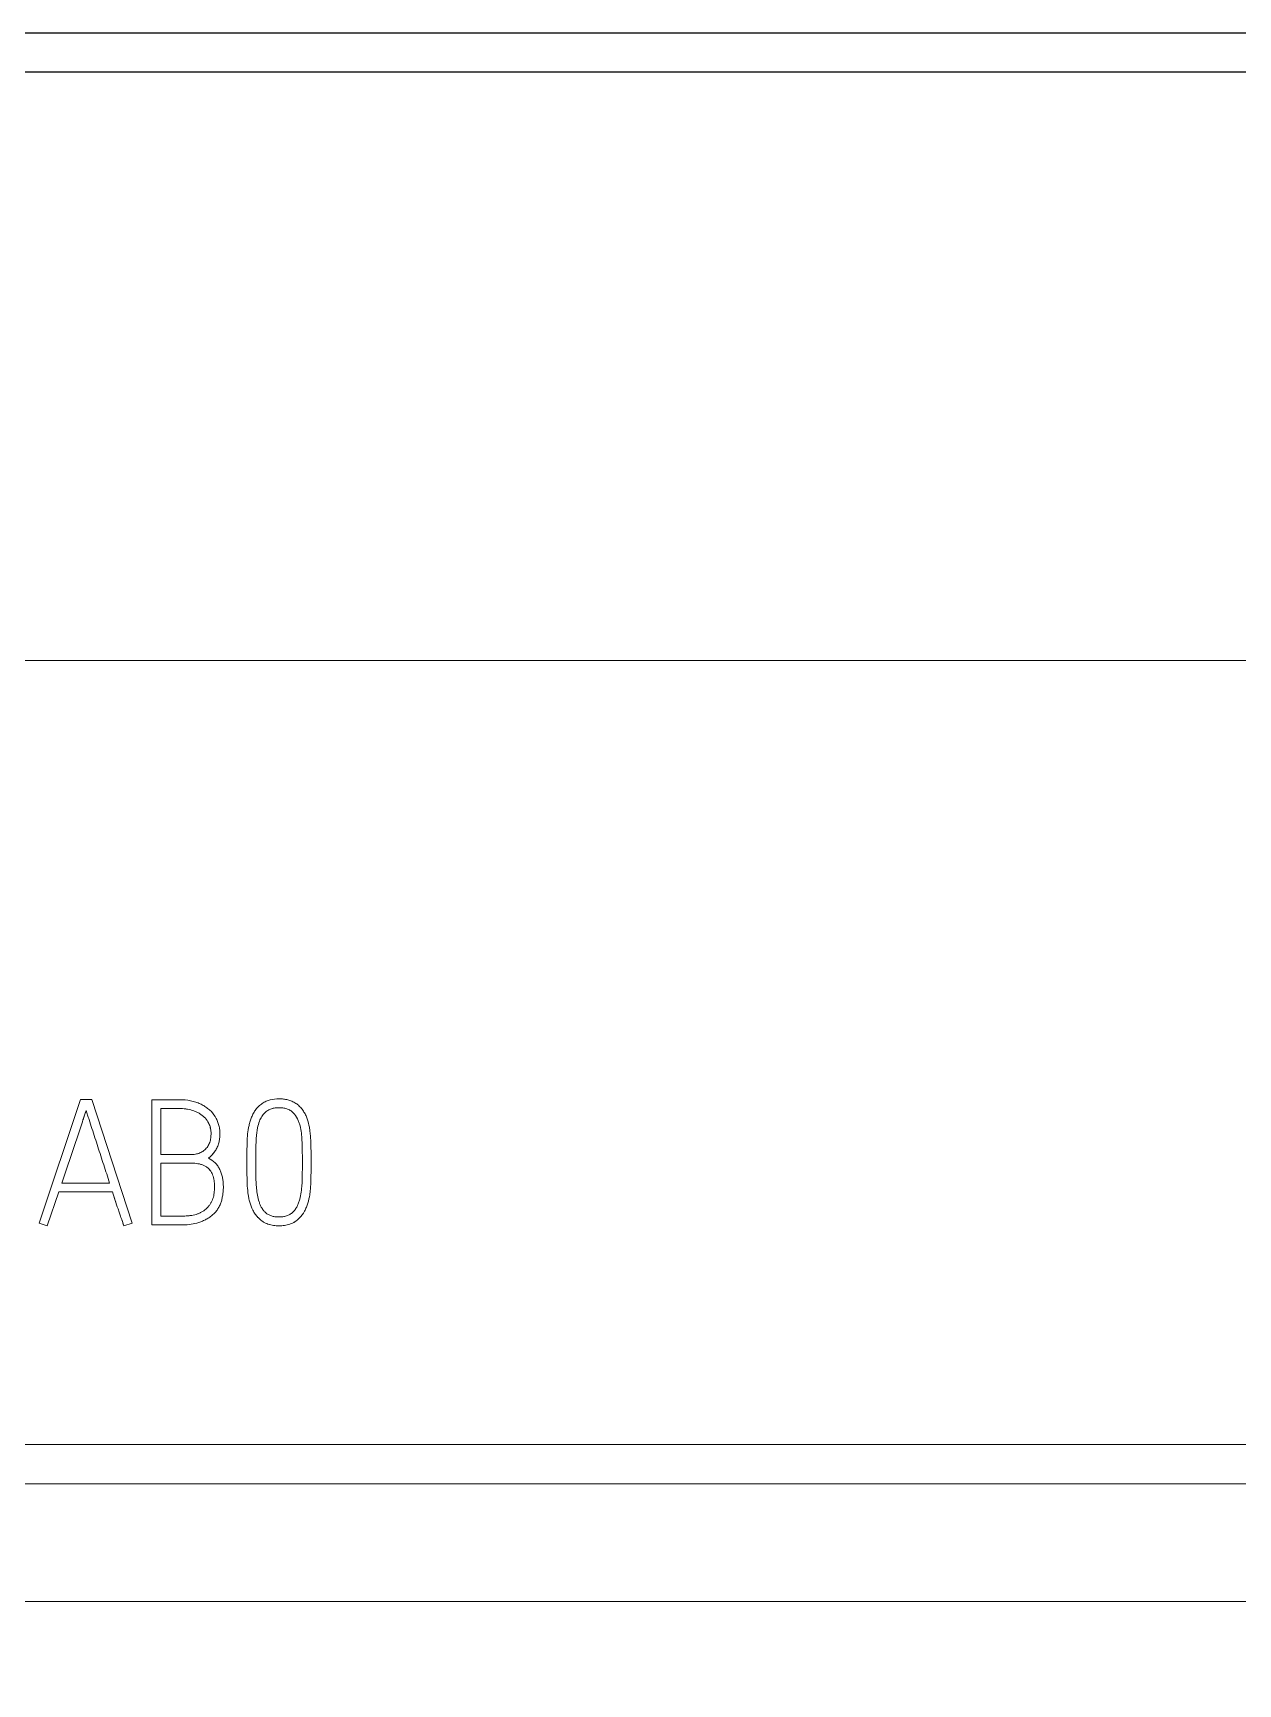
# Model space of a CAD drawing. Header units: millimetres. Extents: x 1359 to 3577, y 1336 to 3557.
# Drawn here: x 2587.11 to 2602.48, y 3317.03 to 3338.08 of the extents above; entities that cross this region are included whole.
import ezdxf

# ---------------------------------------------------------------- set-up
doc = ezdxf.new("R2010")
doc.units = ezdxf.units.MM
doc.set_wipeout_variables(frame=1)
doc.layers.add('000-PI-Oprema', color=30, linetype='Continuous', lineweight=5)

msp = doc.modelspace()

# ---------------------------------------------------------------- linework, layer by layer
for p, q in [((2706.571, 3338.083), (2546.571, 3338.083)), ((2706.571, 3337.583), (2546.571, 3337.583)), ((2706.571, 3326.083), (2546.571, 3326.083)), ((2706.571, 3326.022), (2546.571, 3326.022)), ((2706.571, 3320.858), (2546.571, 3320.858))]:
    msp.add_line(p, q)

# ---------------------------------------------------------------- next in the draw order: wipeouts: each hides what was drawn before it
msp.add_wipeout([(2556.571, 3330.083), (2626.371, 3330.083), (2626.371, 3183.083), (2556.571, 3183.083)])

# ---------------------------------------------------------------- next in the draw order: linework, layer by layer
at = {"layer": '000-PI-Oprema', "color": 0, "linetype": 'ByBlock', "lineweight": 0}
for p, q in [((2621.265, 3330.083), (2561.677, 3330.083)), ((2621.265, 3330.083), (2561.677, 3330.083)), ((2587.713, 3324.485), (2587.183, 3322.907)), ((2587.713, 3324.485), (2587.183, 3322.907)), ((2587.856, 3324.485), (2587.713, 3324.485)), ((2587.856, 3324.485), (2587.713, 3324.485)), ((2588.373, 3322.907), (2587.856, 3324.485)), ((2588.373, 3322.907), (2587.856, 3324.485)), ((2588.623, 3324.481), (2588.623, 3322.883)), ((2588.623, 3324.481), (2588.623, 3322.883)), ((2588.736, 3323.782), (2588.736, 3324.368)), ((2588.736, 3323.782), (2588.736, 3324.368)), ((2588.736, 3322.994), (2588.736, 3323.671)), ((2588.736, 3322.994), (2588.736, 3323.671)), ((2590.654, 3323.669), (2590.654, 3323.669)), ((2590.654, 3323.669), (2590.654, 3323.669)), ((2587.289, 3322.872), (2587.436, 3323.304)), ((2587.289, 3322.872), (2587.436, 3323.304)), ((2587.436, 3323.304), (2588.122, 3323.304)), ((2587.436, 3323.304), (2588.122, 3323.304)), ((2588.084, 3323.418), (2587.474, 3323.418)), ((2588.084, 3323.418), (2587.474, 3323.418)), ((2587.183, 3322.907), (2587.289, 3322.872)), ((2587.183, 3322.907), (2587.289, 3322.872)), ((2588.264, 3322.872), (2588.373, 3322.907)), ((2588.264, 3322.872), (2588.373, 3322.907)), ((2561.677, 3320.083), (2621.265, 3320.083)), ((2561.677, 3320.083), (2621.265, 3320.083)), ((2607.39, 3319.583), (2561.471, 3319.583)), ((2607.39, 3319.583), (2561.471, 3319.583)), ((2607.371, 3318.083), (2556.871, 3318.083)), ((2607.371, 3318.083), (2556.871, 3318.083))]:
    msp.add_line(p, q, dxfattribs=at)
for points, knots in [([(2589.185, 3324.449), (2589.141, 3324.464), (2589.095, 3324.473), (2589.024, 3324.48), (2589, 3324.481), (2588.953, 3324.481), (2588.835, 3324.481), (2588.717, 3324.481), (2588.623, 3324.481)], [0, 0, 0, 0, 0.25, 0.25, 0.375, 0.375, 0.5, 1, 1, 1, 1]), ([(2589.185, 3324.449), (2589.141, 3324.464), (2589.095, 3324.473), (2589.024, 3324.48), (2589, 3324.481), (2588.953, 3324.481), (2588.835, 3324.481), (2588.717, 3324.481), (2588.623, 3324.481)], [0, 0, 0, 0, 0.25, 0.25, 0.375, 0.375, 0.5, 1, 1, 1, 1]), ([(2590.245, 3324.492), (2590.208, 3324.492), (2590.17, 3324.488), (2590.125, 3324.476), (2590.116, 3324.474), (2590.098, 3324.468), (2590.071, 3324.457), (2590.047, 3324.444), (2590.023, 3324.428), (2590.016, 3324.423), (2590.001, 3324.411), (2589.994, 3324.405), (2589.974, 3324.385), (2589.962, 3324.371), (2589.944, 3324.349), (2589.939, 3324.341), (2589.929, 3324.325), (2589.919, 3324.309), (2589.91, 3324.293), (2589.903, 3324.276), (2589.899, 3324.267), (2589.889, 3324.242), (2589.883, 3324.224), (2589.872, 3324.188), (2589.867, 3324.17), (2589.855, 3324.116), (2589.849, 3324.08), (2589.841, 3324.007), (2589.839, 3323.97), (2589.837, 3323.914), (2589.837, 3323.896), (2589.836, 3323.859), (2589.836, 3323.841), (2589.835, 3323.785), (2589.835, 3323.748), (2589.835, 3323.674), (2589.835, 3323.637), (2589.835, 3323.563), (2589.836, 3323.517), (2589.837, 3323.471), (2589.837, 3323.452), (2589.837, 3323.443), (2589.838, 3323.415), (2589.841, 3323.36), (2589.847, 3323.305), (2589.855, 3323.251), (2589.858, 3323.233), (2589.866, 3323.196), (2589.871, 3323.178), (2589.882, 3323.143), (2589.888, 3323.126), (2589.898, 3323.1), (2589.901, 3323.091), (2589.909, 3323.074), (2589.913, 3323.066), (2589.927, 3323.042), (2589.937, 3323.026), (2589.96, 3322.996), (2589.972, 3322.983), (2589.986, 3322.97)], [0, 0, 0, 0, 0.0625, 0.0625, 0.078125, 0.078125, 0.09375, 0.125, 0.125, 0.140625, 0.140625, 0.15625, 0.15625, 0.1875, 0.1875, 0.203125, 0.203125, 0.21875, 0.234375, 0.234375, 0.25, 0.25, 0.28125, 0.28125, 0.3125, 0.3125, 0.375, 0.375, 0.4375, 0.4375, 0.46875, 0.46875, 0.5, 0.5, 0.5625, 0.5625, 0.625, 0.625, 0.6875, 0.703125, 0.703125, 0.71875, 0.71875, 0.75, 0.8125, 0.8125, 0.84375, 0.84375, 0.875, 0.875, 0.90625, 0.90625, 0.921875, 0.921875, 0.9375, 0.9375, 0.96875, 0.96875, 1, 1, 1, 1]), ([(2590.245, 3324.492), (2590.208, 3324.492), (2590.17, 3324.488), (2590.125, 3324.476), (2590.116, 3324.474), (2590.098, 3324.468), (2590.071, 3324.457), (2590.047, 3324.444), (2590.023, 3324.428), (2590.016, 3324.423), (2590.001, 3324.411), (2589.994, 3324.405), (2589.974, 3324.385), (2589.962, 3324.371), (2589.944, 3324.349), (2589.939, 3324.341), (2589.929, 3324.325), (2589.919, 3324.309), (2589.91, 3324.293), (2589.903, 3324.276), (2589.899, 3324.267), (2589.889, 3324.242), (2589.883, 3324.224), (2589.872, 3324.188), (2589.867, 3324.17), (2589.855, 3324.116), (2589.849, 3324.08), (2589.841, 3324.007), (2589.839, 3323.97), (2589.837, 3323.914), (2589.837, 3323.896), (2589.836, 3323.859), (2589.836, 3323.841), (2589.835, 3323.785), (2589.835, 3323.748), (2589.835, 3323.674), (2589.835, 3323.637), (2589.835, 3323.563), (2589.836, 3323.517), (2589.837, 3323.471), (2589.837, 3323.452), (2589.837, 3323.443), (2589.838, 3323.415), (2589.841, 3323.36), (2589.847, 3323.305), (2589.855, 3323.251), (2589.858, 3323.233), (2589.866, 3323.196), (2589.871, 3323.178), (2589.882, 3323.143), (2589.888, 3323.126), (2589.898, 3323.1), (2589.901, 3323.091), (2589.909, 3323.074), (2589.913, 3323.066), (2589.927, 3323.042), (2589.937, 3323.026), (2589.96, 3322.996), (2589.972, 3322.983), (2589.986, 3322.97)], [0, 0, 0, 0, 0.0625, 0.0625, 0.078125, 0.078125, 0.09375, 0.125, 0.125, 0.140625, 0.140625, 0.15625, 0.15625, 0.1875, 0.1875, 0.203125, 0.203125, 0.21875, 0.234375, 0.234375, 0.25, 0.25, 0.28125, 0.28125, 0.3125, 0.3125, 0.375, 0.375, 0.4375, 0.4375, 0.46875, 0.46875, 0.5, 0.5, 0.5625, 0.5625, 0.625, 0.625, 0.6875, 0.703125, 0.703125, 0.71875, 0.71875, 0.75, 0.8125, 0.8125, 0.84375, 0.84375, 0.875, 0.875, 0.90625, 0.90625, 0.921875, 0.921875, 0.9375, 0.9375, 0.96875, 0.96875, 1, 1, 1, 1]), ([(2590.503, 3322.97), (2590.53, 3322.996), (2590.552, 3323.026), (2590.575, 3323.066), (2590.579, 3323.075), (2590.587, 3323.092), (2590.591, 3323.1), (2590.601, 3323.126), (2590.607, 3323.144), (2590.623, 3323.197), (2590.631, 3323.233), (2590.64, 3323.288), (2590.642, 3323.306), (2590.646, 3323.343), (2590.649, 3323.38), (2590.651, 3323.417), (2590.652, 3323.454), (2590.652, 3323.473), (2590.653, 3323.528), (2590.654, 3323.565), (2590.654, 3323.639), (2590.654, 3323.676), (2590.654, 3323.75), (2590.653, 3323.806), (2590.653, 3323.861), (2590.652, 3323.898), (2590.652, 3323.917), (2590.65, 3323.972), (2590.647, 3324.009), (2590.641, 3324.065), (2590.639, 3324.083), (2590.634, 3324.12), (2590.63, 3324.138), (2590.619, 3324.192), (2590.608, 3324.227), (2590.588, 3324.279), (2590.58, 3324.295), (2590.561, 3324.328), (2590.551, 3324.343), (2590.528, 3324.373), (2590.516, 3324.387), (2590.496, 3324.406), (2590.488, 3324.412), (2590.474, 3324.424), (2590.452, 3324.44), (2590.427, 3324.453), (2590.401, 3324.465), (2590.393, 3324.468), (2590.375, 3324.474), (2590.348, 3324.482), (2590.32, 3324.487), (2590.283, 3324.491), (2590.264, 3324.492), (2590.245, 3324.492)], [0, 0, 0, 0, 0.0625, 0.0625, 0.078125, 0.078125, 0.09375, 0.09375, 0.125, 0.125, 0.1875, 0.1875, 0.21875, 0.21875, 0.25, 0.28125, 0.28125, 0.3125, 0.3125, 0.375, 0.375, 0.4375, 0.4375, 0.5, 0.53125, 0.53125, 0.5625, 0.5625, 0.625, 0.625, 0.65625, 0.65625, 0.6875, 0.6875, 0.75, 0.75, 0.78125, 0.78125, 0.8125, 0.8125, 0.84375, 0.84375, 0.859375, 0.859375, 0.875, 0.90625, 0.90625, 0.921875, 0.921875, 0.9375, 0.96875, 0.96875, 1, 1, 1, 1]), ([(2590.503, 3322.97), (2590.53, 3322.996), (2590.552, 3323.026), (2590.575, 3323.066), (2590.579, 3323.075), (2590.587, 3323.092), (2590.591, 3323.1), (2590.601, 3323.126), (2590.607, 3323.144), (2590.623, 3323.197), (2590.631, 3323.233), (2590.64, 3323.288), (2590.642, 3323.306), (2590.646, 3323.343), (2590.649, 3323.38), (2590.651, 3323.417), (2590.652, 3323.454), (2590.652, 3323.473), (2590.653, 3323.528), (2590.654, 3323.565), (2590.654, 3323.639), (2590.654, 3323.676), (2590.654, 3323.75), (2590.653, 3323.806), (2590.653, 3323.861), (2590.652, 3323.898), (2590.652, 3323.917), (2590.65, 3323.972), (2590.647, 3324.009), (2590.641, 3324.065), (2590.639, 3324.083), (2590.634, 3324.12), (2590.63, 3324.138), (2590.619, 3324.192), (2590.608, 3324.227), (2590.588, 3324.279), (2590.58, 3324.295), (2590.561, 3324.328), (2590.551, 3324.343), (2590.528, 3324.373), (2590.516, 3324.387), (2590.496, 3324.406), (2590.488, 3324.412), (2590.474, 3324.424), (2590.452, 3324.44), (2590.427, 3324.453), (2590.401, 3324.465), (2590.393, 3324.468), (2590.375, 3324.474), (2590.348, 3324.482), (2590.32, 3324.487), (2590.283, 3324.491), (2590.264, 3324.492), (2590.245, 3324.492)], [0, 0, 0, 0, 0.0625, 0.0625, 0.078125, 0.078125, 0.09375, 0.09375, 0.125, 0.125, 0.1875, 0.1875, 0.21875, 0.21875, 0.25, 0.28125, 0.28125, 0.3125, 0.3125, 0.375, 0.375, 0.4375, 0.4375, 0.5, 0.53125, 0.53125, 0.5625, 0.5625, 0.625, 0.625, 0.65625, 0.65625, 0.6875, 0.6875, 0.75, 0.75, 0.78125, 0.78125, 0.8125, 0.8125, 0.84375, 0.84375, 0.859375, 0.859375, 0.875, 0.90625, 0.90625, 0.921875, 0.921875, 0.9375, 0.96875, 0.96875, 1, 1, 1, 1]), ([(2587.784, 3324.343), (2587.782, 3324.335), (2587.779, 3324.328), (2587.771, 3324.304), (2587.766, 3324.287), (2587.755, 3324.255), (2587.75, 3324.239), (2587.744, 3324.222)], [0, 0, 0, 0, 0.192925, 0.192925, 0.596462, 0.596462, 1, 1, 1, 1]), ([(2587.744, 3324.222), (2587.751, 3324.243), (2587.758, 3324.263), (2587.768, 3324.293), (2587.771, 3324.303), (2587.778, 3324.323), (2587.781, 3324.333), (2587.784, 3324.343)], [0, 0, 0, 0, 0.5, 0.5, 0.75, 0.75, 1, 1, 1, 1]), ([(2587.784, 3324.343), (2587.782, 3324.335), (2587.779, 3324.328), (2587.771, 3324.304), (2587.766, 3324.287), (2587.755, 3324.255), (2587.75, 3324.239), (2587.744, 3324.222)], [0, 0, 0, 0, 0.192925, 0.192925, 0.596462, 0.596462, 1, 1, 1, 1]), ([(2587.744, 3324.222), (2587.751, 3324.243), (2587.758, 3324.263), (2587.768, 3324.293), (2587.771, 3324.303), (2587.778, 3324.323), (2587.781, 3324.333), (2587.784, 3324.343)], [0, 0, 0, 0, 0.5, 0.5, 0.75, 0.75, 1, 1, 1, 1]), ([(2587.784, 3324.343), (2587.791, 3324.324), (2587.797, 3324.305), (2587.809, 3324.266), (2587.815, 3324.247), (2587.834, 3324.189), (2587.846, 3324.15), (2587.884, 3324.034), (2587.909, 3323.957), (2587.946, 3323.842), (2587.959, 3323.803), (2587.984, 3323.726), (2587.996, 3323.688), (2588.034, 3323.572), (2588.059, 3323.495), (2588.084, 3323.418)], [0, 0, 0, 0, 0.0625, 0.0625, 0.125, 0.125, 0.25, 0.25, 0.5, 0.5, 0.625, 0.625, 0.75, 0.75, 1, 1, 1, 1]), ([(2587.784, 3324.343), (2587.791, 3324.324), (2587.797, 3324.305), (2587.809, 3324.266), (2587.815, 3324.247), (2587.834, 3324.189), (2587.846, 3324.15), (2587.884, 3324.034), (2587.909, 3323.957), (2587.946, 3323.842), (2587.959, 3323.803), (2587.984, 3323.726), (2587.996, 3323.688), (2588.034, 3323.572), (2588.059, 3323.495), (2588.084, 3323.418)], [0, 0, 0, 0, 0.0625, 0.0625, 0.125, 0.125, 0.25, 0.25, 0.5, 0.5, 0.625, 0.625, 0.75, 0.75, 1, 1, 1, 1]), ([(2588.736, 3324.368), (2588.793, 3324.368), (2588.864, 3324.368), (2588.942, 3324.368), (2588.964, 3324.368), (2588.978, 3324.368), (2588.985, 3324.368), (2589.006, 3324.367), (2589.021, 3324.366), (2589.049, 3324.364), (2589.063, 3324.362), (2589.105, 3324.355), (2589.132, 3324.348), (2589.172, 3324.333), (2589.185, 3324.328), (2589.211, 3324.315), (2589.223, 3324.309), (2589.247, 3324.294), (2589.259, 3324.285), (2589.275, 3324.272), (2589.281, 3324.267), (2589.291, 3324.258), (2589.296, 3324.253), (2589.32, 3324.227), (2589.336, 3324.203), (2589.349, 3324.178)], [0, 0, 0, 0, 0.25, 0.3125, 0.34375, 0.34375, 0.375, 0.375, 0.4375, 0.4375, 0.5, 0.5, 0.625, 0.625, 0.6875, 0.6875, 0.75, 0.75, 0.8125, 0.8125, 0.84375, 0.84375, 0.875, 0.875, 1, 1, 1, 1]), ([(2588.736, 3324.368), (2588.793, 3324.368), (2588.864, 3324.368), (2588.942, 3324.368), (2588.964, 3324.368), (2588.978, 3324.368), (2588.985, 3324.368), (2589.006, 3324.367), (2589.021, 3324.366), (2589.049, 3324.364), (2589.063, 3324.362), (2589.105, 3324.355), (2589.132, 3324.348), (2589.172, 3324.333), (2589.185, 3324.328), (2589.211, 3324.315), (2589.223, 3324.309), (2589.247, 3324.294), (2589.259, 3324.285), (2589.275, 3324.272), (2589.281, 3324.267), (2589.291, 3324.258), (2589.296, 3324.253), (2589.32, 3324.227), (2589.336, 3324.203), (2589.349, 3324.178)], [0, 0, 0, 0, 0.25, 0.3125, 0.34375, 0.34375, 0.375, 0.375, 0.4375, 0.4375, 0.5, 0.5, 0.625, 0.625, 0.6875, 0.6875, 0.75, 0.75, 0.8125, 0.8125, 0.84375, 0.84375, 0.875, 0.875, 1, 1, 1, 1]), ([(2589.344, 3323.735), (2589.375, 3323.758), (2589.401, 3323.785), (2589.428, 3323.823), (2589.433, 3323.831), (2589.443, 3323.847), (2589.447, 3323.855), (2589.46, 3323.881), (2589.467, 3323.898), (2589.475, 3323.925), (2589.477, 3323.934), (2589.482, 3323.952), (2589.483, 3323.961), (2589.488, 3323.989), (2589.489, 3324.008), (2589.491, 3324.045), (2589.491, 3324.063), (2589.489, 3324.092), (2589.488, 3324.101), (2589.485, 3324.119), (2589.48, 3324.147), (2589.47, 3324.183), (2589.46, 3324.208), (2589.452, 3324.225), (2589.448, 3324.234), (2589.425, 3324.275), (2589.403, 3324.306), (2589.371, 3324.339), (2589.364, 3324.346), (2589.35, 3324.358), (2589.342, 3324.364), (2589.32, 3324.382), (2589.305, 3324.392), (2589.272, 3324.411), (2589.255, 3324.42), (2589.221, 3324.436), (2589.203, 3324.443), (2589.185, 3324.449)], [0, 0, 0, 0, 0.125, 0.125, 0.15625, 0.15625, 0.1875, 0.1875, 0.25, 0.25, 0.28125, 0.28125, 0.3125, 0.3125, 0.375, 0.375, 0.4375, 0.4375, 0.46875, 0.46875, 0.5, 0.5625, 0.59375, 0.59375, 0.625, 0.625, 0.75, 0.75, 0.78125, 0.78125, 0.8125, 0.8125, 0.875, 0.875, 0.9375, 0.9375, 1, 1, 1, 1]), ([(2589.344, 3323.735), (2589.375, 3323.758), (2589.401, 3323.785), (2589.428, 3323.823), (2589.433, 3323.831), (2589.443, 3323.847), (2589.447, 3323.855), (2589.46, 3323.881), (2589.467, 3323.898), (2589.475, 3323.925), (2589.477, 3323.934), (2589.482, 3323.952), (2589.483, 3323.961), (2589.488, 3323.989), (2589.489, 3324.008), (2589.491, 3324.045), (2589.491, 3324.063), (2589.489, 3324.092), (2589.488, 3324.101), (2589.485, 3324.119), (2589.48, 3324.147), (2589.47, 3324.183), (2589.46, 3324.208), (2589.452, 3324.225), (2589.448, 3324.234), (2589.425, 3324.275), (2589.403, 3324.306), (2589.371, 3324.339), (2589.364, 3324.346), (2589.35, 3324.358), (2589.342, 3324.364), (2589.32, 3324.382), (2589.305, 3324.392), (2589.272, 3324.411), (2589.255, 3324.42), (2589.221, 3324.436), (2589.203, 3324.443), (2589.185, 3324.449)], [0, 0, 0, 0, 0.125, 0.125, 0.15625, 0.15625, 0.1875, 0.1875, 0.25, 0.25, 0.28125, 0.28125, 0.3125, 0.3125, 0.375, 0.375, 0.4375, 0.4375, 0.46875, 0.46875, 0.5, 0.5625, 0.59375, 0.59375, 0.625, 0.625, 0.75, 0.75, 0.78125, 0.78125, 0.8125, 0.8125, 0.875, 0.875, 0.9375, 0.9375, 1, 1, 1, 1]), ([(2589.996, 3324.208), (2590.003, 3324.228), (2590.013, 3324.247), (2590.036, 3324.283), (2590.049, 3324.299), (2590.064, 3324.314)], [0, 0, 0, 0, 0.5, 0.5, 1, 1, 1, 1]), ([(2589.996, 3324.208), (2590.003, 3324.228), (2590.013, 3324.247), (2590.036, 3324.283), (2590.049, 3324.299), (2590.064, 3324.314)], [0, 0, 0, 0, 0.5, 0.5, 1, 1, 1, 1]), ([(2590.427, 3324.314), (2590.416, 3324.326), (2590.403, 3324.336), (2590.374, 3324.353), (2590.359, 3324.36), (2590.328, 3324.37), (2590.311, 3324.373), (2590.278, 3324.378), (2590.262, 3324.379), (2590.229, 3324.378), (2590.213, 3324.378), (2590.18, 3324.373), (2590.164, 3324.37), (2590.14, 3324.362), (2590.132, 3324.36), (2590.117, 3324.353), (2590.11, 3324.349), (2590.088, 3324.336), (2590.075, 3324.326), (2590.064, 3324.314)], [0, 0, 0, 0, 0.125, 0.125, 0.25, 0.25, 0.375, 0.375, 0.5, 0.5, 0.625, 0.625, 0.75, 0.75, 0.8125, 0.8125, 0.875, 0.875, 1, 1, 1, 1]), ([(2590.064, 3324.314), (2590.075, 3324.326), (2590.088, 3324.336), (2590.109, 3324.349), (2590.117, 3324.353), (2590.132, 3324.359), (2590.148, 3324.365), (2590.163, 3324.369), (2590.18, 3324.373), (2590.188, 3324.374), (2590.213, 3324.378), (2590.229, 3324.378), (2590.262, 3324.379), (2590.278, 3324.378), (2590.311, 3324.373), (2590.327, 3324.37), (2590.351, 3324.362), (2590.359, 3324.359), (2590.374, 3324.353), (2590.381, 3324.349), (2590.403, 3324.336), (2590.416, 3324.326), (2590.427, 3324.314)], [0, 0, 0, 0, 0.125, 0.125, 0.1875, 0.1875, 0.25, 0.3125, 0.3125, 0.375, 0.375, 0.5, 0.5, 0.625, 0.625, 0.75, 0.75, 0.8125, 0.8125, 0.875, 0.875, 1, 1, 1, 1]), ([(2590.427, 3324.314), (2590.416, 3324.326), (2590.403, 3324.336), (2590.374, 3324.353), (2590.359, 3324.36), (2590.328, 3324.37), (2590.311, 3324.373), (2590.278, 3324.378), (2590.262, 3324.379), (2590.229, 3324.378), (2590.213, 3324.378), (2590.18, 3324.373), (2590.164, 3324.37), (2590.14, 3324.362), (2590.132, 3324.36), (2590.117, 3324.353), (2590.11, 3324.349), (2590.088, 3324.336), (2590.075, 3324.326), (2590.064, 3324.314)], [0, 0, 0, 0, 0.125, 0.125, 0.25, 0.25, 0.375, 0.375, 0.5, 0.5, 0.625, 0.625, 0.75, 0.75, 0.8125, 0.8125, 0.875, 0.875, 1, 1, 1, 1]), ([(2590.064, 3324.314), (2590.075, 3324.326), (2590.088, 3324.336), (2590.109, 3324.349), (2590.117, 3324.353), (2590.132, 3324.359), (2590.148, 3324.365), (2590.163, 3324.369), (2590.18, 3324.373), (2590.188, 3324.374), (2590.213, 3324.378), (2590.229, 3324.378), (2590.262, 3324.379), (2590.278, 3324.378), (2590.311, 3324.373), (2590.327, 3324.37), (2590.351, 3324.362), (2590.359, 3324.359), (2590.374, 3324.353), (2590.381, 3324.349), (2590.403, 3324.336), (2590.416, 3324.326), (2590.427, 3324.314)], [0, 0, 0, 0, 0.125, 0.125, 0.1875, 0.1875, 0.25, 0.3125, 0.3125, 0.375, 0.375, 0.5, 0.5, 0.625, 0.625, 0.75, 0.75, 0.8125, 0.8125, 0.875, 0.875, 1, 1, 1, 1]), ([(2590.427, 3324.314), (2590.449, 3324.291), (2590.467, 3324.265), (2590.488, 3324.223), (2590.494, 3324.208), (2590.505, 3324.179), (2590.509, 3324.164), (2590.521, 3324.118), (2590.526, 3324.087), (2590.534, 3324.025), (2590.536, 3323.993), (2590.54, 3323.93), (2590.541, 3323.899), (2590.542, 3323.836), (2590.542, 3323.805), (2590.543, 3323.742), (2590.543, 3323.711), (2590.543, 3323.648), (2590.543, 3323.616), (2590.542, 3323.554), (2590.542, 3323.522), (2590.541, 3323.475), (2590.541, 3323.459), (2590.539, 3323.428), (2590.539, 3323.412), (2590.535, 3323.365), (2590.532, 3323.334), (2590.524, 3323.272), (2590.518, 3323.241), (2590.505, 3323.195), (2590.501, 3323.18), (2590.49, 3323.151), (2590.484, 3323.136), (2590.47, 3323.108), (2590.461, 3323.095), (2590.443, 3323.069), (2590.433, 3323.057), (2590.41, 3323.035), (2590.397, 3323.025), (2590.37, 3323.009), (2590.355, 3323.003), (2590.332, 3322.996), (2590.325, 3322.994), (2590.309, 3322.991), (2590.301, 3322.989), (2590.278, 3322.986), (2590.262, 3322.985), (2590.246, 3322.985)], [0, 0, 0, 0, 0.0625, 0.0625, 0.09375, 0.09375, 0.125, 0.125, 0.1875, 0.1875, 0.25, 0.25, 0.3125, 0.3125, 0.375, 0.375, 0.4375, 0.4375, 0.5, 0.5, 0.5625, 0.5625, 0.59375, 0.59375, 0.625, 0.625, 0.6875, 0.6875, 0.75, 0.75, 0.78125, 0.78125, 0.8125, 0.8125, 0.84375, 0.84375, 0.875, 0.875, 0.90625, 0.90625, 0.9375, 0.9375, 0.953125, 0.953125, 0.96875, 0.96875, 1, 1, 1, 1]), ([(2590.427, 3324.314), (2590.449, 3324.291), (2590.467, 3324.265), (2590.488, 3324.223), (2590.494, 3324.208), (2590.505, 3324.179), (2590.509, 3324.164), (2590.521, 3324.118), (2590.526, 3324.087), (2590.534, 3324.025), (2590.536, 3323.993), (2590.54, 3323.93), (2590.541, 3323.899), (2590.542, 3323.836), (2590.542, 3323.805), (2590.543, 3323.742), (2590.543, 3323.711), (2590.543, 3323.648), (2590.543, 3323.616), (2590.542, 3323.554), (2590.542, 3323.522), (2590.541, 3323.475), (2590.541, 3323.459), (2590.539, 3323.428), (2590.539, 3323.412), (2590.535, 3323.365), (2590.532, 3323.334), (2590.524, 3323.272), (2590.518, 3323.241), (2590.505, 3323.195), (2590.501, 3323.18), (2590.49, 3323.151), (2590.484, 3323.136), (2590.47, 3323.108), (2590.461, 3323.095), (2590.443, 3323.069), (2590.433, 3323.057), (2590.41, 3323.035), (2590.397, 3323.025), (2590.37, 3323.009), (2590.355, 3323.003), (2590.332, 3322.996), (2590.325, 3322.994), (2590.309, 3322.991), (2590.301, 3322.989), (2590.278, 3322.986), (2590.262, 3322.985), (2590.246, 3322.985)], [0, 0, 0, 0, 0.0625, 0.0625, 0.09375, 0.09375, 0.125, 0.125, 0.1875, 0.1875, 0.25, 0.25, 0.3125, 0.3125, 0.375, 0.375, 0.4375, 0.4375, 0.5, 0.5, 0.5625, 0.5625, 0.59375, 0.59375, 0.625, 0.625, 0.6875, 0.6875, 0.75, 0.75, 0.78125, 0.78125, 0.8125, 0.8125, 0.84375, 0.84375, 0.875, 0.875, 0.90625, 0.90625, 0.9375, 0.9375, 0.953125, 0.953125, 0.96875, 0.96875, 1, 1, 1, 1]), ([(2587.474, 3323.418), (2587.496, 3323.485), (2587.518, 3323.552), (2587.563, 3323.686), (2587.586, 3323.753), (2587.62, 3323.854), (2587.631, 3323.887), (2587.654, 3323.954), (2587.665, 3323.988), (2587.7, 3324.088), (2587.722, 3324.155), (2587.744, 3324.222)], [0, 0, 0, 0, 0.25, 0.25, 0.5, 0.5, 0.625, 0.625, 0.75, 0.75, 1, 1, 1, 1]), ([(2587.474, 3323.418), (2587.496, 3323.485), (2587.518, 3323.552), (2587.563, 3323.686), (2587.586, 3323.753), (2587.62, 3323.854), (2587.631, 3323.887), (2587.654, 3323.954), (2587.665, 3323.988), (2587.7, 3324.088), (2587.722, 3324.155), (2587.744, 3324.222)], [0, 0, 0, 0, 0.25, 0.25, 0.5, 0.5, 0.625, 0.625, 0.75, 0.75, 1, 1, 1, 1]), ([(2589.349, 3324.178), (2589.358, 3324.16), (2589.364, 3324.142), (2589.371, 3324.114), (2589.373, 3324.104), (2589.376, 3324.085), (2589.377, 3324.075), (2589.378, 3324.056), (2589.378, 3324.046), (2589.377, 3324.027), (2589.376, 3324.008), (2589.373, 3323.988), (2589.37, 3323.969), (2589.368, 3323.96), (2589.36, 3323.932), (2589.352, 3323.914), (2589.338, 3323.888), (2589.332, 3323.88), (2589.321, 3323.864), (2589.314, 3323.857), (2589.301, 3323.843), (2589.293, 3323.837), (2589.278, 3323.825), (2589.27, 3323.819), (2589.253, 3323.81), (2589.244, 3323.805), (2589.226, 3323.798), (2589.216, 3323.795), (2589.188, 3323.787), (2589.169, 3323.784), (2589.144, 3323.782), (2589.139, 3323.782), (2589.13, 3323.782), (2589.125, 3323.782), (2589.11, 3323.782), (2589.061, 3323.782), (2588.933, 3323.782), (2588.815, 3323.782), (2588.736, 3323.782)], [0, 0, 0, 0, 0.0625, 0.0625, 0.09375, 0.09375, 0.125, 0.125, 0.15625, 0.15625, 0.1875, 0.21875, 0.21875, 0.25, 0.25, 0.3125, 0.3125, 0.34375, 0.34375, 0.375, 0.375, 0.40625, 0.40625, 0.4375, 0.4375, 0.46875, 0.46875, 0.5, 0.5, 0.5625, 0.5625, 0.578125, 0.578125, 0.59375, 0.59375, 0.625, 0.75, 1, 1, 1, 1]), ([(2589.349, 3324.178), (2589.358, 3324.16), (2589.364, 3324.142), (2589.371, 3324.114), (2589.373, 3324.104), (2589.376, 3324.085), (2589.377, 3324.075), (2589.378, 3324.056), (2589.378, 3324.046), (2589.377, 3324.027), (2589.376, 3324.008), (2589.373, 3323.988), (2589.37, 3323.969), (2589.368, 3323.96), (2589.36, 3323.932), (2589.352, 3323.914), (2589.338, 3323.888), (2589.332, 3323.88), (2589.321, 3323.864), (2589.314, 3323.857), (2589.301, 3323.843), (2589.293, 3323.837), (2589.278, 3323.825), (2589.27, 3323.819), (2589.253, 3323.81), (2589.244, 3323.805), (2589.226, 3323.798), (2589.216, 3323.795), (2589.188, 3323.787), (2589.169, 3323.784), (2589.144, 3323.782), (2589.139, 3323.782), (2589.13, 3323.782), (2589.125, 3323.782), (2589.11, 3323.782), (2589.061, 3323.782), (2588.933, 3323.782), (2588.815, 3323.782), (2588.736, 3323.782)], [0, 0, 0, 0, 0.0625, 0.0625, 0.09375, 0.09375, 0.125, 0.125, 0.15625, 0.15625, 0.1875, 0.21875, 0.21875, 0.25, 0.25, 0.3125, 0.3125, 0.34375, 0.34375, 0.375, 0.375, 0.40625, 0.40625, 0.4375, 0.4375, 0.46875, 0.46875, 0.5, 0.5, 0.5625, 0.5625, 0.578125, 0.578125, 0.59375, 0.59375, 0.625, 0.75, 1, 1, 1, 1]), ([(2589.378, 3324.048), (2589.378, 3324.054), (2589.378, 3324.06), (2589.376, 3324.085), (2589.374, 3324.104), (2589.364, 3324.142), (2589.358, 3324.16), (2589.349, 3324.178)], [0, 0, 0, 0, 0.129299, 0.129299, 0.56465, 0.56465, 1, 1, 1, 1]), ([(2589.378, 3324.048), (2589.378, 3324.054), (2589.378, 3324.06), (2589.376, 3324.085), (2589.374, 3324.104), (2589.364, 3324.142), (2589.358, 3324.16), (2589.349, 3324.178)], [0, 0, 0, 0, 0.129299, 0.129299, 0.56465, 0.56465, 1, 1, 1, 1]), ([(2590.246, 3322.985), (2590.231, 3322.985), (2590.217, 3322.986), (2590.188, 3322.989), (2590.173, 3322.992), (2590.152, 3322.998), (2590.145, 3323), (2590.131, 3323.005), (2590.118, 3323.01), (2590.105, 3323.017), (2590.093, 3323.025), (2590.087, 3323.029), (2590.069, 3323.043), (2590.059, 3323.054), (2590.041, 3323.076), (2590.032, 3323.088), (2590.017, 3323.113), (2590.011, 3323.126), (2589.999, 3323.152), (2589.995, 3323.166), (2589.982, 3323.207), (2589.975, 3323.235), (2589.964, 3323.292), (2589.961, 3323.32), (2589.955, 3323.377), (2589.953, 3323.406), (2589.95, 3323.463), (2589.95, 3323.492), (2589.948, 3323.578), (2589.948, 3323.636), (2589.948, 3323.751), (2589.949, 3323.808), (2589.95, 3323.88), (2589.95, 3323.894), (2589.951, 3323.923), (2589.953, 3323.966), (2589.956, 3324.009), (2589.961, 3324.052), (2589.964, 3324.08), (2589.969, 3324.109), (2589.978, 3324.151), (2589.985, 3324.18), (2589.996, 3324.208)], [0, 0, 0, 0, 0.03125, 0.03125, 0.0625, 0.0625, 0.078125, 0.078125, 0.09375, 0.109375, 0.109375, 0.125, 0.125, 0.15625, 0.15625, 0.1875, 0.1875, 0.21875, 0.21875, 0.25, 0.25, 0.3125, 0.3125, 0.375, 0.375, 0.4375, 0.4375, 0.5, 0.5, 0.625, 0.625, 0.75, 0.75, 0.78125, 0.78125, 0.8125, 0.875, 0.875, 0.90625, 0.9375, 0.9375, 1, 1, 1, 1]), ([(2590.246, 3322.985), (2590.231, 3322.985), (2590.217, 3322.986), (2590.188, 3322.989), (2590.173, 3322.992), (2590.152, 3322.998), (2590.145, 3323), (2590.131, 3323.005), (2590.118, 3323.01), (2590.105, 3323.017), (2590.093, 3323.025), (2590.087, 3323.029), (2590.069, 3323.043), (2590.059, 3323.054), (2590.041, 3323.076), (2590.032, 3323.088), (2590.017, 3323.113), (2590.011, 3323.126), (2589.999, 3323.152), (2589.995, 3323.166), (2589.982, 3323.207), (2589.975, 3323.235), (2589.964, 3323.292), (2589.961, 3323.32), (2589.955, 3323.377), (2589.953, 3323.406), (2589.95, 3323.463), (2589.95, 3323.492), (2589.948, 3323.578), (2589.948, 3323.636), (2589.948, 3323.751), (2589.949, 3323.808), (2589.95, 3323.88), (2589.95, 3323.894), (2589.951, 3323.923), (2589.953, 3323.966), (2589.956, 3324.009), (2589.961, 3324.052), (2589.964, 3324.08), (2589.969, 3324.109), (2589.978, 3324.151), (2589.985, 3324.18), (2589.996, 3324.208)], [0, 0, 0, 0, 0.03125, 0.03125, 0.0625, 0.0625, 0.078125, 0.078125, 0.09375, 0.109375, 0.109375, 0.125, 0.125, 0.15625, 0.15625, 0.1875, 0.1875, 0.21875, 0.21875, 0.25, 0.25, 0.3125, 0.3125, 0.375, 0.375, 0.4375, 0.4375, 0.5, 0.5, 0.625, 0.625, 0.75, 0.75, 0.78125, 0.78125, 0.8125, 0.875, 0.875, 0.90625, 0.9375, 0.9375, 1, 1, 1, 1]), ([(2589.491, 3324.048), (2589.491, 3324.041), (2589.491, 3324.034), (2589.489, 3324.008), (2589.488, 3323.989), (2589.482, 3323.952), (2589.478, 3323.934), (2589.47, 3323.907), (2589.466, 3323.899), (2589.459, 3323.881), (2589.456, 3323.872), (2589.443, 3323.847), (2589.424, 3323.815), (2589.4, 3323.786), (2589.374, 3323.759), (2589.36, 3323.747), (2589.344, 3323.735)], [0, 0, 0, 0, 0.059672, 0.059672, 0.216393, 0.216393, 0.373114, 0.373114, 0.451475, 0.451475, 0.529836, 0.529836, 0.686557, 0.843279, 0.843279, 1, 1, 1, 1]), ([(2589.491, 3324.048), (2589.491, 3324.041), (2589.491, 3324.034), (2589.489, 3324.008), (2589.488, 3323.989), (2589.482, 3323.952), (2589.478, 3323.934), (2589.47, 3323.907), (2589.466, 3323.899), (2589.459, 3323.881), (2589.456, 3323.872), (2589.443, 3323.847), (2589.424, 3323.815), (2589.4, 3323.786), (2589.374, 3323.759), (2589.36, 3323.747), (2589.344, 3323.735)], [0, 0, 0, 0, 0.059672, 0.059672, 0.216393, 0.216393, 0.373114, 0.373114, 0.451475, 0.451475, 0.529836, 0.529836, 0.686557, 0.843279, 0.843279, 1, 1, 1, 1]), ([(2588.623, 3322.883), (2588.69, 3322.883), (2588.79, 3322.883), (2588.89, 3322.883), (2588.94, 3322.883), (2588.957, 3322.883), (2588.99, 3322.883), (2589.007, 3322.883), (2589.057, 3322.885), (2589.09, 3322.888), (2589.156, 3322.898), (2589.189, 3322.904), (2589.23, 3322.917), (2589.238, 3322.92), (2589.254, 3322.926), (2589.262, 3322.93), (2589.286, 3322.94), (2589.302, 3322.947), (2589.332, 3322.964), (2589.347, 3322.973), (2589.376, 3322.993), (2589.389, 3323.004), (2589.415, 3323.027), (2589.427, 3323.039), (2589.449, 3323.065), (2589.459, 3323.079), (2589.473, 3323.101), (2589.477, 3323.109), (2589.485, 3323.124), (2589.497, 3323.147), (2589.506, 3323.172), (2589.513, 3323.196), (2589.515, 3323.205), (2589.519, 3323.222), (2589.52, 3323.23), (2589.525, 3323.255), (2589.531, 3323.289), (2589.534, 3323.323), (2589.535, 3323.358), (2589.535, 3323.375), (2589.534, 3323.409), (2589.533, 3323.426), (2589.529, 3323.46), (2589.526, 3323.477), (2589.519, 3323.511), (2589.515, 3323.528), (2589.506, 3323.552), (2589.503, 3323.56), (2589.497, 3323.576), (2589.493, 3323.584), (2589.481, 3323.607), (2589.468, 3323.629), (2589.452, 3323.65), (2589.441, 3323.663), (2589.435, 3323.669), (2589.404, 3323.7), (2589.376, 3323.72), (2589.344, 3323.735)], [0, 0, 0, 0, 0.125, 0.1875, 0.1875, 0.21875, 0.21875, 0.25, 0.25, 0.3125, 0.3125, 0.375, 0.375, 0.390625, 0.390625, 0.40625, 0.40625, 0.4375, 0.4375, 0.46875, 0.46875, 0.5, 0.5, 0.53125, 0.53125, 0.5625, 0.5625, 0.578125, 0.578125, 0.59375, 0.625, 0.625, 0.640625, 0.640625, 0.65625, 0.65625, 0.6875, 0.71875, 0.71875, 0.75, 0.75, 0.78125, 0.78125, 0.8125, 0.8125, 0.84375, 0.84375, 0.859375, 0.859375, 0.875, 0.875, 0.90625, 0.921875, 0.921875, 0.9375, 0.9375, 1, 1, 1, 1]), ([(2588.623, 3322.883), (2588.69, 3322.883), (2588.79, 3322.883), (2588.89, 3322.883), (2588.94, 3322.883), (2588.957, 3322.883), (2588.99, 3322.883), (2589.007, 3322.883), (2589.057, 3322.885), (2589.09, 3322.888), (2589.156, 3322.898), (2589.189, 3322.904), (2589.23, 3322.917), (2589.238, 3322.92), (2589.254, 3322.926), (2589.262, 3322.93), (2589.286, 3322.94), (2589.302, 3322.947), (2589.332, 3322.964), (2589.347, 3322.973), (2589.376, 3322.993), (2589.389, 3323.004), (2589.415, 3323.027), (2589.427, 3323.039), (2589.449, 3323.065), (2589.459, 3323.079), (2589.473, 3323.101), (2589.477, 3323.109), (2589.485, 3323.124), (2589.497, 3323.147), (2589.506, 3323.172), (2589.513, 3323.196), (2589.515, 3323.205), (2589.519, 3323.222), (2589.52, 3323.23), (2589.525, 3323.255), (2589.531, 3323.289), (2589.534, 3323.323), (2589.535, 3323.358), (2589.535, 3323.375), (2589.534, 3323.409), (2589.533, 3323.426), (2589.529, 3323.46), (2589.526, 3323.477), (2589.519, 3323.511), (2589.515, 3323.528), (2589.506, 3323.552), (2589.503, 3323.56), (2589.497, 3323.576), (2589.493, 3323.584), (2589.481, 3323.607), (2589.468, 3323.629), (2589.452, 3323.65), (2589.441, 3323.663), (2589.435, 3323.669), (2589.404, 3323.7), (2589.376, 3323.72), (2589.344, 3323.735)], [0, 0, 0, 0, 0.125, 0.1875, 0.1875, 0.21875, 0.21875, 0.25, 0.25, 0.3125, 0.3125, 0.375, 0.375, 0.390625, 0.390625, 0.40625, 0.40625, 0.4375, 0.4375, 0.46875, 0.46875, 0.5, 0.5, 0.53125, 0.53125, 0.5625, 0.5625, 0.578125, 0.578125, 0.59375, 0.625, 0.625, 0.640625, 0.640625, 0.65625, 0.65625, 0.6875, 0.71875, 0.71875, 0.75, 0.75, 0.78125, 0.78125, 0.8125, 0.8125, 0.84375, 0.84375, 0.859375, 0.859375, 0.875, 0.875, 0.90625, 0.921875, 0.921875, 0.9375, 0.9375, 1, 1, 1, 1]), ([(2588.736, 3323.671), (2588.842, 3323.671), (2588.96, 3323.671), (2589.085, 3323.671), (2589.105, 3323.671), (2589.118, 3323.671), (2589.151, 3323.671), (2589.184, 3323.669), (2589.223, 3323.662), (2589.235, 3323.66), (2589.255, 3323.654), (2589.261, 3323.652), (2589.273, 3323.648), (2589.28, 3323.645), (2589.298, 3323.637), (2589.309, 3323.631), (2589.326, 3323.62), (2589.331, 3323.616), (2589.342, 3323.607), (2589.347, 3323.603), (2589.351, 3323.598)], [0, 0, 0, 0, 0.5, 0.5625, 0.59375, 0.59375, 0.625, 0.75, 0.75, 0.8125, 0.8125, 0.84375, 0.84375, 0.875, 0.875, 0.9375, 0.9375, 0.96875, 0.96875, 1, 1, 1, 1]), ([(2588.736, 3323.671), (2588.842, 3323.671), (2588.96, 3323.671), (2589.085, 3323.671), (2589.105, 3323.671), (2589.118, 3323.671), (2589.151, 3323.671), (2589.184, 3323.669), (2589.223, 3323.662), (2589.235, 3323.66), (2589.255, 3323.654), (2589.261, 3323.652), (2589.273, 3323.648), (2589.28, 3323.645), (2589.298, 3323.637), (2589.309, 3323.631), (2589.326, 3323.62), (2589.331, 3323.616), (2589.342, 3323.607), (2589.347, 3323.603), (2589.351, 3323.598)], [0, 0, 0, 0, 0.5, 0.5625, 0.59375, 0.59375, 0.625, 0.75, 0.75, 0.8125, 0.8125, 0.84375, 0.84375, 0.875, 0.875, 0.9375, 0.9375, 0.96875, 0.96875, 1, 1, 1, 1]), ([(2589.351, 3323.598), (2589.368, 3323.58), (2589.381, 3323.56), (2589.396, 3323.527), (2589.4, 3323.516), (2589.407, 3323.493), (2589.41, 3323.481), (2589.417, 3323.446), (2589.42, 3323.422), (2589.422, 3323.386), (2589.422, 3323.374), (2589.422, 3323.35), (2589.421, 3323.338), (2589.419, 3323.303), (2589.416, 3323.279), (2589.409, 3323.244), (2589.406, 3323.232), (2589.398, 3323.209), (2589.394, 3323.198), (2589.384, 3323.176), (2589.378, 3323.166), (2589.365, 3323.146), (2589.358, 3323.136), (2589.335, 3323.107), (2589.318, 3323.09), (2589.29, 3323.068), (2589.28, 3323.061), (2589.259, 3323.049), (2589.248, 3323.043), (2589.226, 3323.033), (2589.215, 3323.028), (2589.192, 3323.02), (2589.181, 3323.017), (2589.157, 3323.011), (2589.145, 3323.008), (2589.128, 3323.005), (2589.122, 3323.005), (2589.11, 3323.003), (2589.104, 3323.002), (2589.074, 3322.999), (2589.05, 3322.997), (2589.014, 3322.995), (2589.002, 3322.994), (2588.978, 3322.994), (2588.965, 3322.994), (2588.929, 3322.994), (2588.857, 3322.994), (2588.785, 3322.994), (2588.736, 3322.994)], [0, 0, 0, 0, 0.0625, 0.0625, 0.09375, 0.09375, 0.125, 0.125, 0.1875, 0.1875, 0.21875, 0.21875, 0.25, 0.25, 0.3125, 0.3125, 0.34375, 0.34375, 0.375, 0.375, 0.40625, 0.40625, 0.4375, 0.4375, 0.5, 0.5, 0.53125, 0.53125, 0.5625, 0.5625, 0.59375, 0.59375, 0.625, 0.625, 0.65625, 0.65625, 0.671875, 0.671875, 0.6875, 0.6875, 0.75, 0.75, 0.78125, 0.78125, 0.8125, 0.8125, 0.875, 1, 1, 1, 1]), ([(2589.351, 3323.598), (2589.368, 3323.58), (2589.381, 3323.56), (2589.396, 3323.527), (2589.4, 3323.516), (2589.407, 3323.493), (2589.41, 3323.481), (2589.417, 3323.446), (2589.42, 3323.422), (2589.422, 3323.386), (2589.422, 3323.374), (2589.422, 3323.35), (2589.421, 3323.338), (2589.419, 3323.303), (2589.416, 3323.279), (2589.409, 3323.244), (2589.406, 3323.232), (2589.398, 3323.209), (2589.394, 3323.198), (2589.384, 3323.176), (2589.378, 3323.166), (2589.365, 3323.146), (2589.358, 3323.136), (2589.335, 3323.107), (2589.318, 3323.09), (2589.29, 3323.068), (2589.28, 3323.061), (2589.259, 3323.049), (2589.248, 3323.043), (2589.226, 3323.033), (2589.215, 3323.028), (2589.192, 3323.02), (2589.181, 3323.017), (2589.157, 3323.011), (2589.145, 3323.008), (2589.128, 3323.005), (2589.122, 3323.005), (2589.11, 3323.003), (2589.104, 3323.002), (2589.074, 3322.999), (2589.05, 3322.997), (2589.014, 3322.995), (2589.002, 3322.994), (2588.978, 3322.994), (2588.965, 3322.994), (2588.929, 3322.994), (2588.857, 3322.994), (2588.785, 3322.994), (2588.736, 3322.994)], [0, 0, 0, 0, 0.0625, 0.0625, 0.09375, 0.09375, 0.125, 0.125, 0.1875, 0.1875, 0.21875, 0.21875, 0.25, 0.25, 0.3125, 0.3125, 0.34375, 0.34375, 0.375, 0.375, 0.40625, 0.40625, 0.4375, 0.4375, 0.5, 0.5, 0.53125, 0.53125, 0.5625, 0.5625, 0.59375, 0.59375, 0.625, 0.625, 0.65625, 0.65625, 0.671875, 0.671875, 0.6875, 0.6875, 0.75, 0.75, 0.78125, 0.78125, 0.8125, 0.8125, 0.875, 1, 1, 1, 1]), ([(2589.422, 3323.367), (2589.422, 3323.377), (2589.422, 3323.388), (2589.42, 3323.422), (2589.418, 3323.445), (2589.408, 3323.493), (2589.401, 3323.516), (2589.386, 3323.549), (2589.38, 3323.559), (2589.367, 3323.58), (2589.36, 3323.589), (2589.351, 3323.598)], [0, 0, 0, 0, 0.126383, 0.126383, 0.417589, 0.417589, 0.708794, 0.708794, 0.854397, 0.854397, 1, 1, 1, 1]), ([(2589.422, 3323.367), (2589.422, 3323.377), (2589.422, 3323.388), (2589.42, 3323.422), (2589.418, 3323.445), (2589.408, 3323.493), (2589.401, 3323.516), (2589.386, 3323.549), (2589.38, 3323.559), (2589.367, 3323.58), (2589.36, 3323.589), (2589.351, 3323.598)], [0, 0, 0, 0, 0.126383, 0.126383, 0.417589, 0.417589, 0.708794, 0.708794, 0.854397, 0.854397, 1, 1, 1, 1]), ([(2588.168, 3323.158), (2588.164, 3323.171), (2588.16, 3323.183), (2588.144, 3323.232), (2588.133, 3323.268), (2588.122, 3323.304)], [0, 0, 0, 0, 0.259122, 0.259122, 1, 1, 1, 1]), ([(2588.122, 3323.304), (2588.133, 3323.268), (2588.144, 3323.232), (2588.168, 3323.16), (2588.179, 3323.124), (2588.197, 3323.07), (2588.203, 3323.052), (2588.213, 3323.025), (2588.216, 3323.016), (2588.222, 3322.998), (2588.225, 3322.989), (2588.241, 3322.944), (2588.252, 3322.908), (2588.264, 3322.872)], [0, 0, 0, 0, 0.25, 0.25, 0.5, 0.5, 0.625, 0.625, 0.6875, 0.6875, 0.75, 0.75, 1, 1, 1, 1]), ([(2588.168, 3323.158), (2588.164, 3323.171), (2588.16, 3323.183), (2588.144, 3323.232), (2588.133, 3323.268), (2588.122, 3323.304)], [0, 0, 0, 0, 0.259122, 0.259122, 1, 1, 1, 1]), ([(2588.122, 3323.304), (2588.133, 3323.268), (2588.144, 3323.232), (2588.168, 3323.16), (2588.179, 3323.124), (2588.197, 3323.07), (2588.203, 3323.052), (2588.213, 3323.025), (2588.216, 3323.016), (2588.222, 3322.998), (2588.225, 3322.989), (2588.241, 3322.944), (2588.252, 3322.908), (2588.264, 3322.872)], [0, 0, 0, 0, 0.25, 0.25, 0.5, 0.5, 0.625, 0.625, 0.6875, 0.6875, 0.75, 0.75, 1, 1, 1, 1]), ([(2590.503, 3322.97), (2590.486, 3322.952), (2590.459, 3322.93), (2590.428, 3322.913), (2590.406, 3322.902), (2590.395, 3322.898), (2590.362, 3322.886), (2590.339, 3322.881), (2590.292, 3322.873), (2590.268, 3322.872), (2590.221, 3322.872), (2590.198, 3322.874), (2590.162, 3322.879), (2590.151, 3322.881), (2590.127, 3322.887), (2590.105, 3322.893), (2590.083, 3322.902), (2590.062, 3322.913), (2590.051, 3322.918), (2590.021, 3322.938), (2590.002, 3322.952), (2589.986, 3322.97)], [0, 0, 0, 0, 0.125, 0.1875, 0.1875, 0.25, 0.25, 0.375, 0.375, 0.5, 0.5, 0.625, 0.625, 0.6875, 0.6875, 0.75, 0.8125, 0.8125, 0.875, 0.875, 1, 1, 1, 1]), ([(2589.986, 3322.97), (2590.002, 3322.952), (2590.03, 3322.93), (2590.061, 3322.913), (2590.082, 3322.903), (2590.093, 3322.898), (2590.127, 3322.886), (2590.15, 3322.881), (2590.197, 3322.874), (2590.221, 3322.872), (2590.268, 3322.872), (2590.291, 3322.873), (2590.327, 3322.879), (2590.338, 3322.881), (2590.361, 3322.887), (2590.384, 3322.893), (2590.406, 3322.902), (2590.427, 3322.913), (2590.438, 3322.918), (2590.468, 3322.938), (2590.486, 3322.952), (2590.503, 3322.97)], [0, 0, 0, 0, 0.125, 0.1875, 0.1875, 0.25, 0.25, 0.375, 0.375, 0.5, 0.5, 0.625, 0.625, 0.6875, 0.6875, 0.75, 0.8125, 0.8125, 0.875, 0.875, 1, 1, 1, 1]), ([(2590.503, 3322.97), (2590.486, 3322.952), (2590.459, 3322.93), (2590.428, 3322.913), (2590.406, 3322.902), (2590.395, 3322.898), (2590.362, 3322.886), (2590.339, 3322.881), (2590.292, 3322.873), (2590.268, 3322.872), (2590.221, 3322.872), (2590.198, 3322.874), (2590.162, 3322.879), (2590.151, 3322.881), (2590.127, 3322.887), (2590.105, 3322.893), (2590.083, 3322.902), (2590.062, 3322.913), (2590.051, 3322.918), (2590.021, 3322.938), (2590.002, 3322.952), (2589.986, 3322.97)], [0, 0, 0, 0, 0.125, 0.1875, 0.1875, 0.25, 0.25, 0.375, 0.375, 0.5, 0.5, 0.625, 0.625, 0.6875, 0.6875, 0.75, 0.8125, 0.8125, 0.875, 0.875, 1, 1, 1, 1]), ([(2589.986, 3322.97), (2590.002, 3322.952), (2590.03, 3322.93), (2590.061, 3322.913), (2590.082, 3322.903), (2590.093, 3322.898), (2590.127, 3322.886), (2590.15, 3322.881), (2590.197, 3322.874), (2590.221, 3322.872), (2590.268, 3322.872), (2590.291, 3322.873), (2590.327, 3322.879), (2590.338, 3322.881), (2590.361, 3322.887), (2590.384, 3322.893), (2590.406, 3322.902), (2590.427, 3322.913), (2590.438, 3322.918), (2590.468, 3322.938), (2590.486, 3322.952), (2590.503, 3322.97)], [0, 0, 0, 0, 0.125, 0.1875, 0.1875, 0.25, 0.25, 0.375, 0.375, 0.5, 0.5, 0.625, 0.625, 0.6875, 0.6875, 0.75, 0.8125, 0.8125, 0.875, 0.875, 1, 1, 1, 1])]:
    msp.add_open_spline(points, degree=3, knots=knots, dxfattribs=at)
for points in [[(2589.835, 3323.664), (2589.835, 3323.673), (2589.835, 3323.683), (2589.835, 3323.693)], [(2589.835, 3323.664), (2589.835, 3323.673), (2589.835, 3323.683), (2589.835, 3323.693)], [(2588.264, 3322.872), (2588.256, 3322.896), (2588.248, 3322.921), (2588.24, 3322.945)], [(2588.264, 3322.872), (2588.256, 3322.896), (2588.248, 3322.921), (2588.24, 3322.945)], [(2589.986, 3322.97), (2589.976, 3322.979), (2589.967, 3322.989), (2589.958, 3322.999)], [(2589.986, 3322.97), (2589.976, 3322.979), (2589.967, 3322.989), (2589.958, 3322.999)]]:
    msp.add_open_spline(points, degree=3, dxfattribs=at)

doc.saveas('drawing.dxf')
